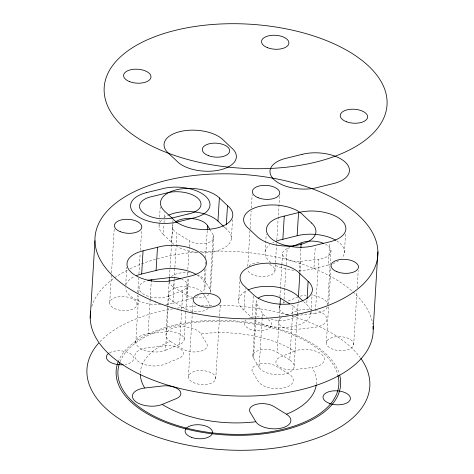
<?xml version="1.0" encoding="UTF-8"?>
<svg xmlns="http://www.w3.org/2000/svg" width="474" height="474" viewBox="0 0 474 474"><rect width="100%" height="100%" fill="white"/><g stroke="black" fill="none" stroke-linecap="round" stroke-linejoin="round"><path stroke-width="0.36" stroke-dasharray="2.37 1.78" d="M109.725 302.388L111.485 273.682M111.526 272.941L114.275 228.041M125.681 285.354L126.789 267.235M137.033 304.794A13.716 6.986 3.5 0 0 117.546 296.997A13.716 6.986 3.5 0 0 115.561 308.977A13.716 6.986 3.5 0 0 137.033 304.794L137.62 295.225M137.798 292.28L138.651 278.291M138.923 273.877L140.185 253.27M140.363 250.325L141.578 230.447M135.765 342.666L138.627 295.877M138.805 292.95L139.072 288.565M150.163 299.473L148.06 333.838A17.994 9.16 3.5 0 0 138.07 346.642A17.994 9.16 3.5 0 0 165.521 350.239L168.11 307.833M150.205 298.744L151.277 281.195M159.104 225.168L159.418 220.096M159.596 217.193L160.212 207.049M173.976 244.424A31.485 16.027 3.5 0 1 171.594 242.208L163.311 234.506L163.933 224.362M164.022 222.916L164.2 220.019M164.377 217.116L164.644 212.773M165.633 350.191L179.569 344.432A13.942 7.098 3.5 0 0 182.354 335.746A13.942 7.098 3.5 0 0 166.078 331.753L167.642 306.163M167.683 305.434L169.117 282.036M171.594 242.208L172.749 223.373M172.838 221.921L172.927 220.475M169.544 276.336L170.036 268.29M170.083 267.561L172.542 227.348M168.288 304.912L168.827 296.137M174.1 279.879L173.65 287.191A17.994 9.16 3.5 0 1 169.307 281.959M174.142 279.145L174.811 268.177M174.859 267.449L176.962 233.089A17.994 9.16 3.5 0 1 173.804 223.485M165.823 304.498A31.474 16.021 3.5 0 0 172.874 303.265L174.213 281.532M179.569 344.432L181.672 310.067M181.714 309.338L182.875 290.331A13.942 7.098 3.5 0 0 181.85 279.281M209.099 294.384A13.942 7.098 3.5 0 1 186.276 294.935L187.307 278.12M187.485 275.193L187.663 272.272M187.84 269.345L189.185 247.41M189.227 246.681L189.582 240.833L177.063 233.155M184.185 339.236L187.491 285.135M172.88 303.271L187.171 299.704L188.504 277.971M188.451 376.35L192.367 312.313M192.414 311.578L192.954 302.744M204.863 269.428L204.235 279.66A17.994 9.16 3.5 0 0 197.96 274.914M205.177 264.308L205.355 261.387M205.574 257.732L207.233 230.678M204.857 287.629L206.054 268.065M210.29 292.665A13.942 7.098 3.5 0 0 209.917 289.116L213.223 235.015L210.059 229.742M210.557 291.451L213.863 237.35M215.753 378.762A13.716 6.986 3.5 0 0 196.272 370.964A13.716 6.986 3.5 0 0 194.287 382.945A13.716 6.986 3.5 0 0 215.753 378.762L219.539 316.928M219.581 316.194L220.303 304.415M201.705 252.654A31.485 16.027 3.5 0 0 228.083 244.981A31.485 16.027 3.5 0 0 226.068 228.806L226.246 225.908M231.371 238.422L232.527 219.586M238.653 300.581L239.803 281.74M253.394 296.161L252.067 317.9L243.956 310.197L245.283 288.459M247.784 266.246L250.035 229.44M250.076 228.705L251.161 211.037M251.339 208.092L252.15 194.844M252.849 355.749L256.161 301.648M259.124 367.463L253.489 358.089L256.801 303.988A13.942 7.098 3.5 0 1 257.115 299.272M265.167 251.374L266.228 233.984M274.95 270.855L276.662 242.889M276.84 239.945L279.5 196.514M279.222 307.964L279.399 305.043M279.891 297.002L281.817 265.564M281.858 264.83L282.534 253.863M289.65 359.95L277.13 352.271L279.992 305.481M283.043 303.135A13.942 7.098 3.5 0 1 283.837 302.773L284.015 299.852M284.062 299.118L286.118 265.487M286.166 264.759L287.149 248.672L289.762 247.594M292.529 314.689L289.756 360.015A17.994 9.16 3.5 0 1 285.147 373.814A17.994 9.16 3.5 0 1 259.165 367.54L262.478 313.438A17.994 9.16 3.5 0 0 267.223 317.462M292.571 313.954L293.062 305.914A17.994 9.16 3.5 0 1 297.281 313.628M299.408 272.106L300.889 247.985M294.176 365.75L297.263 315.305M297.305 314.576L298.359 298.638M299.971 272.319L300.64 261.352A13.942 7.098 3.5 0 1 284.359 257.358A13.942 7.098 3.5 0 1 287.149 248.672M310.446 309.83A31.474 16.021 3.5 0 0 306.696 304.498L306.98 300.143M310.92 313.835L311.003 312.39M311.051 311.661L312.111 294.271M298.821 270.494A31.485 16.027 3.5 0 0 313.942 268.509L315.275 246.77M313.942 268.509L328.375 265.007L329.708 243.269M330.011 265.79L327.641 304.539A17.994 9.16 3.5 0 0 311.679 295.373M330.058 265.061L330.953 250.438M326.373 342.412L328.672 304.871M328.713 304.136L330.923 268.071M344.385 252.926L345.629 232.639M353.681 344.817A13.716 6.986 3.5 0 0 334.194 337.026A13.716 6.986 3.5 0 0 332.209 349.006A13.716 6.986 3.5 0 0 353.681 344.817L356.963 291.083M357.147 288.139L358.226 270.476M168.945 296.09L182.875 290.331M283.837 302.773L284.708 302.412M288.192 300.972L297.773 297.014M286.966 315.103L297.038 310.944A17.994 9.16 3.5 0 1 311.779 309.457M294.455 351.204L280.525 356.963A13.942 7.098 3.5 0 0 277.734 365.65A13.942 7.098 3.5 0 0 294.016 369.643L311.88 367.575M300.64 261.352L318.504 259.284M315.198 313.385L297.328 315.453A13.942 7.098 3.5 0 1 296.262 315.554M148.208 333.82L166.078 331.753M291.397 304.889L292.962 305.849M173.757 287.256L186.276 294.935M170.439 341.446L182.964 349.125A13.942 7.098 3.5 0 0 200.224 351.329A13.942 7.098 3.5 0 0 206.599 343.306L200.97 333.933M303.609 301.606L306.714 304.492M224.042 226.88L226.068 228.806M256.801 303.988L262.43 313.361M204.282 279.743L209.917 289.116M203.429 293.72L209.058 303.093A13.942 7.098 3.5 0 1 209.621 306.038M91.778 306.554A141.685 72.125 3.5 0 1 127.595 269.979M130.066 268.758A141.685 72.125 3.5 0 1 196.977 252.014M199.927 251.783A141.685 72.125 3.5 0 1 372.736 324.157M269.522 264.433A13.716 6.986 3.5 0 1 267.496 276.17A13.716 6.986 3.5 0 1 247.6 269.119M248.963 266.056A13.716 6.986 3.5 0 1 259.793 262.637M197.907 252.476A31.485 16.027 3.5 0 1 177.021 246.498M163.329 234.506A31.474 16.021 3.5 0 1 159.27 224.386M160.135 222.122A31.474 16.021 3.5 0 1 161.646 219.977M163.82 217.957A31.474 16.021 3.5 0 1 167.66 215.599M197.172 275.086A31.485 16.027 3.5 0 1 202.493 292.227M198.393 295.598A31.485 16.027 3.5 0 1 197.356 296.197M192.61 298.253A31.485 16.027 3.5 0 1 187.171 299.704M160.71 304.8A31.474 16.021 3.5 0 1 125.574 287.671M126.037 284.524A31.474 16.021 3.5 0 1 134.343 276.555M243.956 310.197A31.485 16.027 3.5 0 1 246.984 290.515M310.95 312.242A31.474 16.021 3.5 0 1 290.112 326.93A31.474 16.021 3.5 0 1 254.591 319.968M252.843 318.599A31.474 16.021 3.5 0 1 252.073 317.894M293.957 270.269A31.485 16.027 3.5 0 1 273.954 264.575M270.85 262.537A31.485 16.027 3.5 0 1 269.765 244.685M272.668 242.807A31.485 16.027 3.5 0 1 273.771 242.238M336.747 240.845A31.474 16.021 3.5 0 1 341.766 258.099M338.679 260.73A31.474 16.021 3.5 0 1 333.406 263.437M329.673 264.664A31.474 16.021 3.5 0 1 328.369 264.996M171.351 276.692A17.994 9.16 3.5 0 1 190.862 272.947M213.223 235.015A13.942 7.098 3.5 0 1 206.848 243.038A13.942 7.098 3.5 0 1 189.582 240.833M168.827 296.137A17.994 9.16 3.5 0 1 143.053 293.862A17.994 9.16 3.5 0 1 146.152 280.892M253.489 358.089A13.942 7.098 3.5 0 1 259.871 350.067A13.942 7.098 3.5 0 1 277.13 352.271M296.57 315.056A17.994 9.16 3.5 0 1 270.405 318.83M288.068 314.872A13.942 7.098 3.5 0 1 280.448 304.989M327.315 307.087A17.994 9.16 3.5 0 1 315.346 313.367L318.658 259.266A17.994 9.16 3.5 0 0 325.626 244.329M300.238 296.185A17.994 9.16 3.5 0 1 305.771 295.272M281.443 317.515A13.942 7.098 3.5 0 0 280.792 325.946A13.942 7.098 3.5 0 0 296.475 329.43L314.493 327.344A17.994 9.16 3.5 0 0 326.811 319.743A17.994 9.16 3.5 0 0 316.496 310.417M208.246 308.361A13.942 7.098 3.5 0 1 185.423 308.912L172.797 301.168A17.994 9.16 3.5 0 1 176.577 287.588A17.994 9.16 3.5 0 1 202.676 292.683M99.978 341.653A141.685 72.125 3.5 0 1 172.856 308.847M177.175 308.147A141.685 72.125 3.5 0 1 197.119 305.937M201.355 305.677A141.685 72.125 3.5 0 1 214.201 305.292M219.231 305.303A141.685 72.125 3.5 0 1 288.269 315.068M292.464 316.3A141.685 72.125 3.5 0 1 360.003 357.242M109.547 352.822A13.716 6.986 3.5 0 1 131.168 354.185A13.716 6.986 3.5 0 1 125.095 364.512M268.166 319.63A13.716 6.986 3.5 0 1 268.296 328.915A13.716 6.986 3.5 0 1 250.248 329.264A13.716 6.986 3.5 0 1 245.84 320.063M248.82 318.232A13.716 6.986 3.5 0 1 262.531 317.456M118.227 361.68A112.451 57.241 3.5 0 1 230.281 320.566A112.451 57.241 3.5 0 1 339.218 373.583M120.106 361.65A110.649 56.323 3.5 0 1 120.704 360.276L123.068 355.962A110.649 56.323 3.5 0 1 237.391 321.982A110.649 56.323 3.5 0 1 337.737 374.632M140.357 373.204A88.158 44.876 3.5 0 1 170.338 341.381A17.994 9.16 3.5 0 1 174.947 327.581A17.994 9.16 3.5 0 1 200.923 333.85A88.158 44.876 3.5 0 1 294.573 351.157A17.994 9.16 3.5 0 1 322.018 354.753A17.994 9.16 3.5 0 1 312.034 367.557A88.158 44.876 3.5 0 1 316.288 384.272M178.716 358.409L164.662 364.216A17.994 9.16 3.5 0 1 137.217 360.619A17.994 9.16 3.5 0 1 147.201 347.809L165.219 345.73A13.942 7.098 3.5 0 1 181.501 349.723A13.942 7.098 3.5 0 1 178.716 358.409M288.796 373.927L276.277 366.248A13.942 7.098 3.5 0 0 259.017 364.044A13.942 7.098 3.5 0 0 252.636 372.066L258.318 381.517A17.994 9.16 3.5 0 0 284.287 387.791A17.994 9.16 3.5 0 0 288.903 373.992L288.796 373.927"/><path stroke-width="0.71" d="M90.22 318.066L94.948 240.774M136.619 275.566A31.474 16.021 3.5 0 1 141.655 274.008L143.065 250.811L157.498 247.304A31.485 16.027 3.5 0 1 202.297 254.716A31.485 16.027 3.5 0 1 188.593 276.52L174.302 280.081A31.474 16.021 3.5 0 1 131.132 272.248A31.474 16.021 3.5 0 1 143.077 250.817M151.277 281.195L151.366 279.737A17.994 9.16 3.5 0 0 147.811 280.401M141.649 273.996L156.082 270.488L157.498 247.304M169.159 281.307L169.384 277.651A13.942 7.098 3.5 0 1 180.843 278.89M207.274 229.949L207.547 225.559A17.994 9.16 3.5 0 0 193.066 218.698A17.994 9.16 3.5 0 0 175.718 221.755M223.538 226.4L217.957 221.103L219.379 197.919A31.474 16.021 3.5 0 0 176.352 189.825A31.474 16.021 3.5 0 0 164.745 211.315L173.016 219.024A31.485 16.027 3.5 0 0 216.95 228.006A31.485 16.027 3.5 0 0 227.49 205.621L219.379 197.919M226.335 224.457L227.49 205.621M276.146 241.207A31.485 16.027 3.5 0 1 282.854 239.293L284.27 216.108L298.561 212.548A31.474 16.021 3.5 0 1 341.724 220.38A31.474 16.021 3.5 0 1 329.786 241.811L315.364 245.325A31.485 16.027 3.5 0 1 270.565 237.912A31.485 16.027 3.5 0 1 284.27 216.108M280.039 304.746L280.442 298.17A13.942 7.098 3.5 0 0 258.206 298.199M282.854 239.293L297.145 235.732L298.561 212.548M300.889 247.985L301.197 242.866A17.994 9.16 3.5 0 1 323.292 243.233M302.572 300.64L298.43 296.789L299.846 273.605A31.485 16.027 3.5 0 0 255.913 264.622A31.485 16.027 3.5 0 0 245.372 287.013L253.483 294.709A31.474 16.021 3.5 0 0 296.505 302.803A31.474 16.021 3.5 0 0 308.118 281.313L299.846 273.605M307.069 298.697L308.13 281.307M373.186 329.14L377.908 251.854M292.369 246.516L301.079 242.913M162.321 404.381L176.257 398.622A13.942 7.098 3.5 0 0 179.042 389.936A13.942 7.098 3.5 0 0 162.76 385.943L144.896 388.01M146.626 192.598L161.059 189.09A31.485 16.027 3.5 0 1 205.858 196.503A31.485 16.027 3.5 0 1 192.154 218.307L177.863 221.868A31.468 16.021 3.5 0 1 134.699 214.035A31.468 16.021 3.5 0 1 146.638 192.61M151.52 279.719L169.384 277.651M280.442 298.17L289.827 303.929M286.337 414.14L273.818 406.461A13.942 7.098 3.5 0 0 256.558 404.257A13.942 7.098 3.5 0 0 250.177 412.279L255.806 421.653M168.288 153.108L176.571 160.81A31.485 16.027 3.5 0 0 220.511 169.793A31.485 16.027 3.5 0 0 231.051 147.402L222.94 139.7A31.468 16.021 3.5 0 0 179.919 131.612A31.468 16.021 3.5 0 0 168.311 153.102M207.594 225.642L209.704 229.155M373.008 326.296A141.685 72.125 3.5 0 1 229.404 395.713A141.685 72.125 3.5 0 1 90.706 311.175M168.768 215.078A31.474 16.021 3.5 0 1 217.951 221.103M156.082 270.488A31.485 16.027 3.5 0 1 196.07 274.428M248.115 289.969A31.485 16.027 3.5 0 1 298.43 296.789M297.151 235.738A31.474 16.021 3.5 0 1 335.693 240.211M360.809 358.344A141.685 72.125 3.5 0 1 224.883 449.838A141.685 72.125 3.5 0 1 98.598 343.158M123.228 364.725A13.716 6.986 3.5 0 1 108.682 361.152A13.716 6.986 3.5 0 1 108.943 353.189M339.615 374.952A112.451 57.241 3.5 0 1 225.162 434.942A112.451 57.241 3.5 0 1 118.227 361.68M337.921 375.313A110.649 56.323 3.5 0 1 336.072 395.316L333.702 399.629A110.649 56.323 3.5 0 1 201.296 431.245A110.649 56.323 3.5 0 1 119.839 362.337M316.211 384.912A88.158 44.876 3.5 0 1 286.438 414.205A17.994 9.16 3.5 0 1 281.829 428.004A17.994 9.16 3.5 0 1 255.853 421.736A88.158 44.876 3.5 0 1 162.203 404.429A17.994 9.16 3.5 0 1 134.758 400.832A17.994 9.16 3.5 0 1 144.742 388.022A88.158 44.876 3.5 0 1 140.357 374.46M302.122 154.334L287.831 157.895A31.485 16.027 3.5 0 0 274.126 179.699A31.485 16.027 3.5 0 0 318.925 187.112L333.358 183.604A31.468 16.021 3.5 0 0 345.285 162.167A31.468 16.021 3.5 0 0 302.128 154.34M187.982 214.052L173.342 217.702A22.491 11.447 3.5 0 1 142.478 212.115A22.491 11.447 3.5 0 1 151.022 196.793L165.799 193.208A22.491 11.447 3.5 0 1 198.055 198.422A22.491 11.447 3.5 0 1 187.982 214.052M311.691 223.094L303.407 215.392A31.485 16.027 3.5 0 0 259.474 206.403A31.485 16.027 3.5 0 0 248.933 228.794L257.044 236.496A31.468 16.021 3.5 0 0 300.066 244.59A31.468 16.021 3.5 0 0 311.673 223.1M155.679 301.968A141.685 72.125 3.5 0 0 377.423 258.739A141.685 72.125 3.5 0 0 176.186 178.236A141.685 72.125 3.5 0 0 155.679 301.968M336.937 271.715A13.716 6.986 3.5 0 0 358.403 267.532A13.716 6.986 3.5 0 0 338.922 259.734A13.716 6.986 3.5 0 0 336.937 271.715M120.289 231.691A13.716 6.986 3.5 0 0 141.762 227.502A13.716 6.986 3.5 0 0 122.274 219.711A13.716 6.986 3.5 0 0 120.289 231.691M258.206 197.753A13.716 6.986 3.5 0 0 279.678 193.57A13.716 6.986 3.5 0 0 260.196 185.772A13.716 6.986 3.5 0 0 258.206 197.753M199.009 305.659A13.716 6.986 3.5 0 0 220.481 301.47A13.716 6.986 3.5 0 0 201 293.679A13.716 6.986 3.5 0 0 199.009 305.659M168.531 153.286A141.685 72.125 3.5 0 0 386.908 106.395A141.685 72.125 3.5 0 0 181.4 28.944A141.685 72.125 3.5 0 0 168.531 153.286M346.47 121.747A13.716 6.986 3.5 0 0 367.617 117.208A13.716 6.986 3.5 0 0 347.715 109.707A13.716 6.986 3.5 0 0 346.47 121.747M129.823 81.724A13.716 6.986 3.5 0 0 150.969 77.179A13.716 6.986 3.5 0 0 131.073 69.684A13.716 6.986 3.5 0 0 129.823 81.724M267.745 47.785A13.716 6.986 3.5 0 0 288.891 43.247A13.716 6.986 3.5 0 0 268.989 35.746A13.716 6.986 3.5 0 0 267.745 47.785M208.548 155.685A13.716 6.986 3.5 0 0 229.694 151.147A13.716 6.986 3.5 0 0 209.792 143.646A13.716 6.986 3.5 0 0 208.548 155.685M329.246 403.333A13.716 6.986 3.5 0 0 350.393 398.794A13.716 6.986 3.5 0 0 330.496 391.293A13.716 6.986 3.5 0 0 329.246 403.333M191.324 437.271A13.716 6.986 3.5 0 0 212.471 432.732A13.716 6.986 3.5 0 0 192.568 425.231A13.716 6.986 3.5 0 0 191.324 437.271"/></g></svg>
